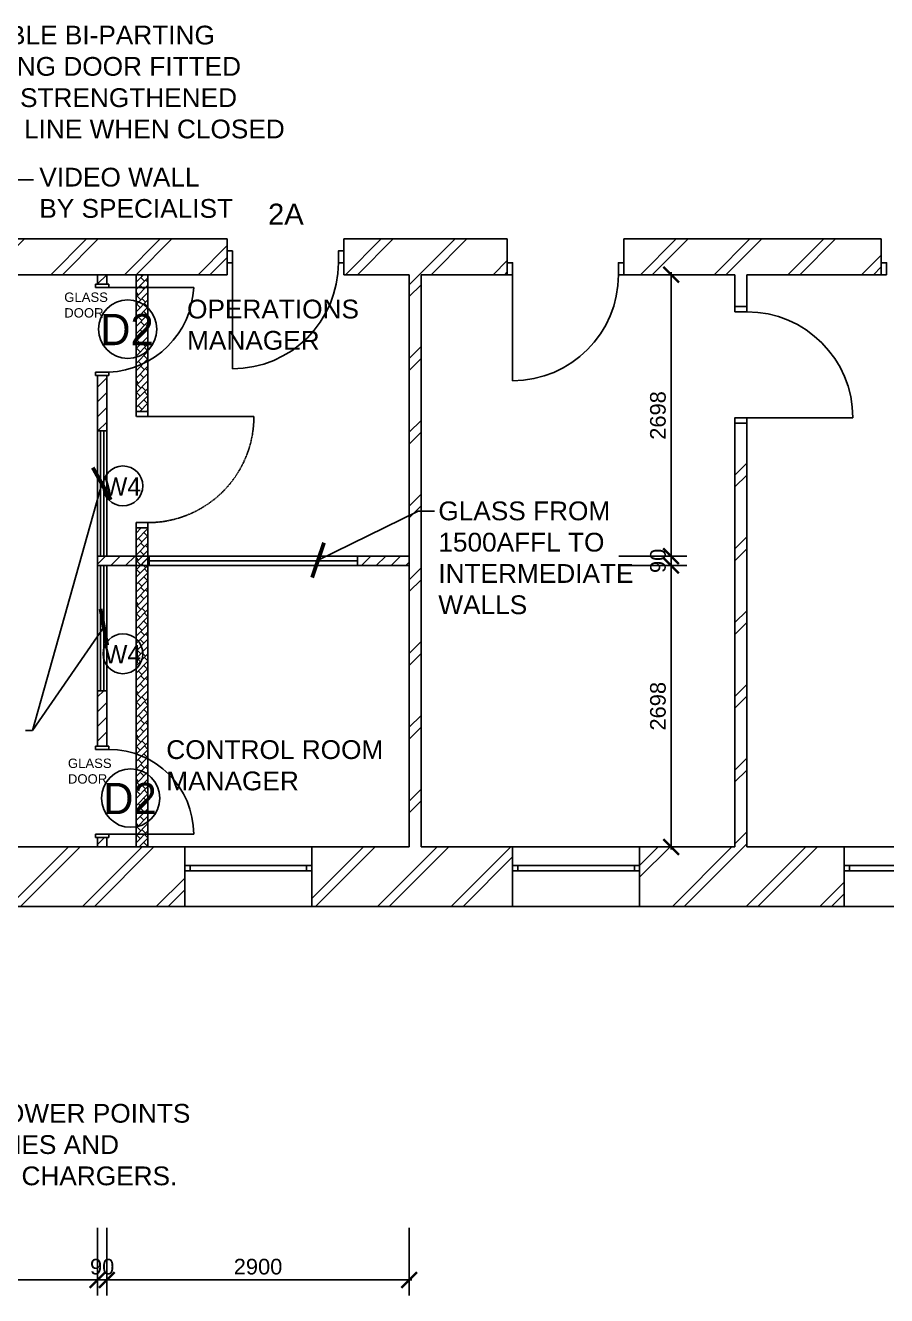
# Model space of a CAD drawing. Header units: millimetres. Extents: x -242071 to 82444, y -53139 to 112036.
# Drawn here: x 16749 to 25009, y -40937 to -28758 of the extents above; entities that cross this region are included whole.
import ezdxf

# ---------------------------------------------------------------- set-up
doc = ezdxf.new("R2010")
doc.units = ezdxf.units.MM
doc.header["$PDSIZE"] = 1
doc.linetypes.add('PCENTRE2', pattern=[28.575, 19.05, -3.175, 3.175, -3.175])
doc.linetypes.add('PDASHED2', pattern=[9.525, 6.35, -3.175])
for name, color, linetype in [('Demolition', 1, 'Continuous'), ('Dimensions_General_Layout', 1, 'Continuous'), ('Hatch_Builders_work', 1, 'Continuous'), ('Hatch_Demolition', 1, 'Continuous'), ('Hatch_Partition_layout', 1, 'Continuous'), ('Internal_partitions', 2, 'Continuous'), ('Office Number', 2, 'Continuous'), ('Text_Builders_work', 1, 'Continuous'), ('Text_Furniture_and_fixtures', 1, 'Continuous'), ('Text_Partition_layout', 1, 'Continuous'), ('Text_Room_names_brickwork', 1, 'Continuous'), ('Walls_brick_block_etc', 3, 'Continuous'), ('Windows_and_doors_to_brickwork', 1, 'Continuous'), ('Windows_and_doors_to_partitions', 1, 'Continuous')]:
    doc.layers.add(name, color=color, linetype=linetype)
doc.styles.add('Text_Style_1', font='Freehand')
doc.styles.add('Text_Style_3_d7b89161-017f-4e9d-a07b-0b1ab719bac5', font='freehand')
doc.styles.add('Text_Style_5', font='arial.ttf')
doc.dimstyles.new('$DIM_Caddie', dxfattribs={"dimscale": 100, "dimtxt": 2.5, "dimasz": 3, "dimexe": 3, "dimexo": 0, "dimgap": 1, "dimtad": 1, "dimdec": 0, "dimzin": 0, "dimdsep": 46, "dimtxsty": 'Text_Style_3_d7b89161-017f-4e9d-a07b-0b1ab719bac5', "dimblk": 'ARCHTICK', "dimblk1": 'ARCHTICK', "dimblk2": 'ARCHTICK', "dimcen": 0.4, "dimclrd": 1, "dimclre": 1, "dimclrt": 2, "dimadec": 0, "dimazin": 0, "dimtfac": 0.5, "dimtdec": 0, "dimtix": 1, "dimtmove": 0, "dimatfit": 2, "dimldrblk": 'ARCHTICK', "dimfxl": 7, "dimfxlon": 1, "dimtfillclr": 1, "dimtolj": 1, "dimtzin": 0, "dimlwd": -3, "dimlwe": -3, "dimarcsym": 1})
pattern_1 = [(45, (-0.009, -8654.9), (-353.5534, 353.5534), []), (45, (-56.6, -8598.35), (-353.5534, 353.5534), [])]
pattern_2 = [(45, (-0.009, -8654.92), (-70.71068, 70.71068), [])]
pattern_3 = [(45, (-0.009, -8654.92), (-35.35534, 35.35534), []), (135, (-0.009, -8654.92), (-176.7767, -35.35534), [50, -50]), (135, (-22.99, -8607.19), (-123.74369, 17.67767), [50, -50])]

# ---------------------------------------------------------------- blocks, each defined once
blk = doc.blocks.new('_ArchTick')
at = {"color": 0, "linetype": 'ByBlock', "const_width": 0.15}
blk.add_lwpolyline([(-0.5, -0.5), (0.5, 0.5)], dxfattribs=at)
blk = doc.blocks.new('*D62')
at = {"layer": 'Defpoints', "color": 0}
for p in [(20430, -33937), (22942, -33937), (20430, -36635)]:
    blk.add_point(p, dxfattribs=at)
at = {"layer": 'Dimensions_General_Layout', "color": 1, "linetype": 'Continuous', "lineweight": -3}
for p, q in [((22442, -33937), (23092, -33937)), ((22942, -36660), (22942, -33912)), ((22442, -36635), (23092, -36635))]:
    blk.add_line(p, q, dxfattribs=at)
at = {"layer": 'Dimensions_General_Layout', "color": 1, "lineweight": -3, "xscale": 150, "yscale": 150, "zscale": 150}
for p, rotation in [((22942, -33937), 90), ((22942, -36635), 270)]:
    blk.add_blockref('_ArchTick', p, dxfattribs=dict(at, rotation=rotation))
at = {"layer": 'Dimensions_General_Layout', "color": 1, "linetype": 'Continuous', "lineweight": -3, "insert": (22816, -35286), "char_height": 150, "attachment_point": 5, "rotation": 90, "style": 'Text_Style_5'}
blk.add_mtext('\\A1;2698', dxfattribs=at)
blk = doc.blocks.new('_Open90')
at = {"color": 0, "linetype": 'ByBlock', "lineweight": -2}
for p, q in [((0, 0), (-1, 0)), ((-0.5, 0.5), (0, 0)), ((0, 0), (-0.5, -0.5))]:
    blk.add_line(p, q, dxfattribs=at)
blk = doc.blocks.new('*D63')
at = {"layer": 'Defpoints', "color": 0}
for p in [(20430, -33847), (22942, -33847), (20430, -33937)]:
    blk.add_point(p, dxfattribs=at)
at = {"layer": 'Dimensions_General_Layout', "color": 1, "linetype": 'Continuous', "lineweight": -3}
for p, q in [((22442, -33847), (23092, -33847)), ((22942, -33962), (22942, -33822)), ((22442, -33937), (23092, -33937))]:
    blk.add_line(p, q, dxfattribs=at)
at = {"layer": 'Dimensions_General_Layout', "color": 1, "lineweight": -3, "xscale": 150, "yscale": 150, "zscale": 150}
for p, rotation in [((22942, -33847), 270), ((22942, -33937), 90)]:
    blk.add_blockref('_ArchTick', p, dxfattribs=dict(at, rotation=rotation))
at = {"layer": 'Dimensions_General_Layout', "color": 1, "linetype": 'Continuous', "lineweight": -3, "insert": (22816, -33892), "char_height": 150, "attachment_point": 5, "rotation": 90, "style": 'Text_Style_5'}
blk.add_mtext('\\A1;90', dxfattribs=at)
blk = doc.blocks.new('*D64')
at = {"layer": 'Defpoints', "color": 0}
for p in [(20430, -31149), (22942, -31149), (20430, -33847)]:
    blk.add_point(p, dxfattribs=at)
at = {"layer": 'Dimensions_General_Layout', "color": 1, "linetype": 'Continuous', "lineweight": -3}
for p, q in [((22442, -31149), (23092, -31149)), ((22942, -33872), (22942, -31124)), ((22442, -33847), (23092, -33847))]:
    blk.add_line(p, q, dxfattribs=at)
at = {"layer": 'Dimensions_General_Layout', "color": 1, "lineweight": -3, "xscale": 150, "yscale": 150, "zscale": 150}
for p, rotation in [((22942, -31149), 90), ((22942, -33847), 270)]:
    blk.add_blockref('_ArchTick', p, dxfattribs=dict(at, rotation=rotation))
at = {"layer": 'Dimensions_General_Layout', "color": 1, "linetype": 'Continuous', "lineweight": -3, "insert": (22816, -32498), "char_height": 150, "attachment_point": 5, "rotation": 90, "style": 'Text_Style_5'}
blk.add_mtext('\\A1;2698', dxfattribs=at)
blk = doc.blocks.new('*D68')
at = {"layer": 'Defpoints', "color": 0}
for p in [(13517, -36349), (17440, -36635), (17440, -40787)]:
    blk.add_point(p, dxfattribs=at)
at = {"layer": 'Dimensions_General_Layout', "color": 1, "linetype": 'Continuous', "lineweight": -3}
for p, q in [((13517, -40287), (13517, -40937)), ((17440, -40287), (17440, -40937)), ((13492, -40787), (17465, -40787))]:
    blk.add_line(p, q, dxfattribs=at)
at = {"layer": 'Dimensions_General_Layout', "color": 1, "lineweight": -3, "xscale": 150, "yscale": 150, "zscale": 150, "rotation": 180}
blk.add_blockref('_ArchTick', (13517, -40787), dxfattribs=at)
at = {"layer": 'Dimensions_General_Layout', "color": 1, "lineweight": -3, "xscale": 150, "yscale": 150, "zscale": 150}
blk.add_blockref('_ArchTick', (17440, -40787), dxfattribs=at)
at = {"layer": 'Dimensions_General_Layout', "color": 1, "linetype": 'Continuous', "lineweight": -3, "insert": (15478, -40660), "char_height": 150, "attachment_point": 5, "style": 'Text_Style_5'}
blk.add_mtext('\\A1;3923', dxfattribs=at)
blk = doc.blocks.new('*D69')
at = {"layer": 'Defpoints', "color": 0}
for p in [(17440, -36635), (17530, -36635), (17530, -40787)]:
    blk.add_point(p, dxfattribs=at)
at = {"layer": 'Dimensions_General_Layout', "color": 1, "linetype": 'Continuous', "lineweight": -3}
for p, q in [((17440, -40287), (17440, -40937)), ((17530, -40287), (17530, -40937)), ((17415, -40787), (17555, -40787))]:
    blk.add_line(p, q, dxfattribs=at)
at = {"layer": 'Dimensions_General_Layout', "color": 1, "lineweight": -3, "xscale": 150, "yscale": 150, "zscale": 150}
blk.add_blockref('_ArchTick', (17440, -40787), dxfattribs=at)
at = {"layer": 'Dimensions_General_Layout', "color": 1, "lineweight": -3, "xscale": 150, "yscale": 150, "zscale": 150, "rotation": 180}
blk.add_blockref('_ArchTick', (17530, -40787), dxfattribs=at)
at = {"layer": 'Dimensions_General_Layout', "color": 1, "linetype": 'Continuous', "lineweight": -3, "insert": (17485, -40660), "char_height": 150, "attachment_point": 5, "style": 'Text_Style_5'}
blk.add_mtext('\\A1;90', dxfattribs=at)
blk = doc.blocks.new('*D70')
at = {"layer": 'Defpoints', "color": 0}
for p in [(17530, -36635), (20430, -36635), (20430, -40787)]:
    blk.add_point(p, dxfattribs=at)
at = {"layer": 'Dimensions_General_Layout', "color": 1, "linetype": 'Continuous', "lineweight": -3}
for p, q in [((17530, -40287), (17530, -40937)), ((20430, -40287), (20430, -40937)), ((17505, -40787), (20455, -40787))]:
    blk.add_line(p, q, dxfattribs=at)
at = {"layer": 'Dimensions_General_Layout', "color": 1, "lineweight": -3, "xscale": 150, "yscale": 150, "zscale": 150, "rotation": 180}
blk.add_blockref('_ArchTick', (17530, -40787), dxfattribs=at)
at = {"layer": 'Dimensions_General_Layout', "color": 1, "lineweight": -3, "xscale": 150, "yscale": 150, "zscale": 150}
blk.add_blockref('_ArchTick', (20430, -40787), dxfattribs=at)
at = {"layer": 'Dimensions_General_Layout', "color": 1, "linetype": 'Continuous', "lineweight": -3, "insert": (18980, -40660), "char_height": 150, "attachment_point": 5, "style": 'Text_Style_5'}
blk.add_mtext('\\A1;2900', dxfattribs=at)

msp = doc.modelspace()

# ---------------------------------------------------------------- hatches: boundary and pattern name
at = {"layer": 'Hatch_Builders_work', "linetype": 'Continuous', "lineweight": -3}
h = msp.add_hatch(dxfattribs=at)
h.set_pattern_fill('BRICKPLAN', color=1, scale=500, angle=45, style=0)
h.set_pattern_definition(pattern_1)
h.paths.add_polyline_path([(15877.4, -31148.6), (18684.1, -31148.6), (18684.1, -30805.7), (15877.4, -30805.7)])
h = msp.add_hatch(dxfattribs=at)
h.set_pattern_fill('BRICKPLAN', color=1, scale=500, angle=45, style=0)
h.set_pattern_definition(pattern_1)
h.paths.add_polyline_path([(19801.7, -31148.6), (19801.7, -30805.7), (21370.2, -30805.7), (21370.2, -31148.6), (20544.1, -31148.6), (20544.1, -36635), (21421, -36635), (21421, -37206.5), (19496.9, -37206.5), (19496.9, -36635), (20429.8, -36635), (20429.8, -31148.6)])
h = msp.add_hatch(dxfattribs=at)
h.set_pattern_fill('BRICKPLAN', color=1, scale=500, angle=45, style=0)
h.set_pattern_definition(pattern_1)
h.paths.add_polyline_path([(22487.8, -31148.6), (22487.8, -30805.7), (24957.9, -30805.7), (24957.9, -31148.6), (23668.9, -31148.6), (23668.9, -31453.4), (23554.6, -31453.4), (23554.6, -31148.6)])
h = msp.add_hatch(dxfattribs=at)
h.set_pattern_fill('BRICKPLAN', color=1, scale=500, angle=45, style=0)
h.set_pattern_definition(pattern_1)
h.paths.add_polyline_path([(22640.2, -37206.5), (22640.2, -36635), (23554.6, -36635), (23554.6, -32571), (23668.9, -32571), (23668.9, -36635), (24602.3, -36635), (24602.3, -37206.5)])
h = msp.add_hatch(dxfattribs=at)
h.set_pattern_fill('BRICKPLAN', color=1, scale=500, angle=45, style=0)
h.set_pattern_definition(pattern_1)
h.paths.add_polyline_path([(16334.6, -37206.5), (18277.7, -37206.5), (18277.7, -36635), (16334.6, -36635)])
at = {"layer": 'Hatch_Demolition', "linetype": 'Continuous', "lineweight": -3}
h = msp.add_hatch(dxfattribs=at)
h.set_pattern_fill('BRICK-ENGBND', color=8, scale=50, angle=45)
h.set_pattern_definition(pattern_3)
h.paths.add_polyline_path([(17924.1, -32458.6), (17924.1, -31148.6), (17809.8, -31148.6), (17809.8, -32458.6)])
h = msp.add_hatch(dxfattribs=at)
h.set_pattern_fill('BRICK-ENGBND', color=8, scale=50, angle=45)
h.set_pattern_definition(pattern_3)
h.paths.add_polyline_path([(17924.1, -36635), (17924.1, -33576.2), (17809.8, -33576.2), (17809.8, -36635)])
at = {"layer": 'Hatch_Partition_layout', "linetype": 'Continuous', "lineweight": -3}
h = msp.add_hatch(dxfattribs=at)
h.set_pattern_fill('_USER', color=1, scale=100, angle=45, pattern_type=0)
h.set_pattern_definition(pattern_2)
h.paths.add_polyline_path([(17529.8, -31238.6), (17529.8, -31148.6), (17439.8, -31148.6), (17439.8, -31238.6)])
h = msp.add_hatch(dxfattribs=at)
h.set_pattern_fill('_USER', color=1, scale=100, angle=45, pattern_type=0)
h.set_pattern_definition(pattern_2)
h.paths.add_polyline_path([(17529.8, -32646.8), (17529.8, -32115.6), (17439.8, -32115.6), (17439.8, -32646.8)])
h = msp.add_hatch(dxfattribs=at)
h.set_pattern_fill('_USER', color=1, scale=100, angle=45, pattern_type=0)
h.set_pattern_definition(pattern_2)
h.paths.add_polyline_path([(17934.8, -33936.8), (17934.8, -33846.8), (17439.8, -33846.8), (17439.8, -33936.8)])
h = msp.add_hatch(dxfattribs=at)
h.set_pattern_fill('_USER', color=1, scale=100, angle=45, pattern_type=0)
h.set_pattern_definition(pattern_2)
h.paths.add_polyline_path([(20429.8, -33936.8), (20429.8, -33846.8), (19934.8, -33846.8), (19934.8, -33936.8)])
h = msp.add_hatch(dxfattribs=at)
h.set_pattern_fill('_USER', color=1, scale=100, angle=45, pattern_type=0)
h.set_pattern_definition(pattern_2)
h.paths.add_polyline_path([(17529.8, -35668), (17529.8, -35136.8), (17439.8, -35136.8), (17439.8, -35668)])
h = msp.add_hatch(dxfattribs=at)
h.set_pattern_fill('_USER', color=1, scale=100, angle=45, pattern_type=0)
h.set_pattern_definition(pattern_2)
h.paths.add_polyline_path([(17529.8, -36635), (17529.8, -36545), (17439.8, -36545), (17439.8, -36635)])

# ---------------------------------------------------------------- linework, layer by layer
at = {"layer": 'Demolition', "color": 8, "linetype": 'PDASHED2'}
for p, q in [((17809.8, -31148.6), (17809.8, -32458.6)), ((17924.1, -31148.6), (17924.1, -32458.6)), ((17924.1, -32458.6), (17809.8, -32458.6)), ((17924.1, -32509.4), (18940.1, -32509.4)), ((17924.1, -33576.2), (17809.8, -33576.2)), ((17809.8, -33576.2), (17809.8, -36635)), ((17924.1, -33576.2), (17924.1, -36635))]:
    msp.add_line(p, q, dxfattribs=at)
for points in [[(17924.1, -32458.6), (17924.1, -32509.4), (17809.8, -32509.4), (17809.8, -32458.6), (17924.1, -32458.6)], [(17924.1, -33525.4), (17924.1, -33576.2), (17809.8, -33576.2), (17809.8, -33525.4), (17924.1, -33525.4)]]:
    msp.add_lwpolyline(points, dxfattribs=at)
msp.add_arc((17924.1, -32509.4), 1016, 270, 0, dxfattribs=at)
at = {"layer": 'Internal_partitions', "color": 12, "linetype": 'Continuous'}
for p, q in [((17439.8, -31148.6), (17439.8, -31238.6)), ((17529.8, -31238.6), (17529.8, -31148.6)), ((17439.8, -31238.6), (17529.8, -31238.6)), ((17439.8, -32115.6), (17529.8, -32115.6)), ((17439.8, -32115.6), (17439.8, -32646.8)), ((17529.8, -32646.8), (17529.8, -32115.6)), ((17439.8, -32646.8), (17529.8, -32646.8)), ((20429.8, -33846.8), (17439.8, -33846.8)), ((17439.8, -33846.8), (17439.8, -33936.8)), ((17439.8, -33936.8), (20429.8, -33936.8)), ((17439.8, -35136.8), (17439.8, -35668)), ((17439.8, -35136.8), (17529.8, -35136.8)), ((17529.8, -35668), (17529.8, -35136.8)), ((17439.8, -35668), (17529.8, -35668)), ((17439.8, -36545), (17439.8, -36635)), ((17439.8, -36545), (17529.8, -36545)), ((17529.8, -36635), (17529.8, -36545))]:
    msp.add_line(p, q, dxfattribs=at)
at = {"layer": 'Text_Builders_work', "color": 2, "linetype": 'Continuous', "lineweight": -3}
for centre, radius in [((17730, -31670.6), 280), ((17684.6, -33173.3), 190.9), ((17684.6, -34782.9), 190.9), ((17758.5, -36166.7), 280)]:
    msp.add_circle(centre, radius, dxfattribs=at)
at = {"layer": 'Walls_brick_block_etc', "color": 3, "linetype": 'Continuous'}
for p, q in [((15877.4, -30805.7), (18684.1, -30805.7)), ((18684.1, -31148.6), (18684.1, -30805.7)), ((19801.7, -30805.7), (21370.2, -30805.7)), ((19801.7, -31148.6), (19801.7, -30805.7)), ((21370.2, -31148.6), (21370.2, -30805.7)), ((22487.8, -31148.6), (22487.8, -30805.7)), ((22487.8, -30805.7), (24957.9, -30805.7)), ((24957.9, -31148.6), (24957.9, -30805.7)), ((12429.8, -31148.6), (18684.1, -31148.6)), ((19801.7, -31148.6), (20429.8, -31148.6)), ((20429.8, -36635), (20429.8, -31148.6)), ((20544.1, -31148.6), (20544.1, -36635)), ((20544.1, -31148.6), (21370.2, -31148.6)), ((22487.8, -31148.6), (23554.6, -31148.6)), ((23554.6, -31453.4), (23554.6, -31148.6)), ((23668.9, -31148.6), (23668.9, -31453.4)), ((23668.9, -31148.6), (24957.9, -31148.6)), ((23554.6, -31453.4), (23668.9, -31453.4)), ((23554.6, -36635), (23554.6, -32571)), ((23554.6, -32571), (23668.9, -32571)), ((23668.9, -32571), (23668.9, -36635)), ((16334.6, -36635), (18277.7, -36635)), ((18277.7, -36635), (18277.7, -37206.5)), ((19496.9, -36635), (20429.8, -36635)), ((19496.9, -36635), (19496.9, -37206.5)), ((20544.1, -36635), (21421, -36635)), ((21421, -36635), (21421, -37206.5)), ((22640.2, -36635), (23554.6, -36635)), ((22640.2, -36635), (22640.2, -37206.5)), ((24602.3, -36635), (23668.9, -36635)), ((24602.3, -36635), (24602.3, -37206.5)), ((16334.6, -37206.5), (18277.7, -37206.5)), ((19496.9, -37206.5), (21421, -37206.5)), ((22640.2, -37206.5), (24602.3, -37206.5))]:
    msp.add_line(p, q, dxfattribs=at)
at = {"layer": 'Windows_and_doors_to_brickwork', "color": 2, "linetype": 'Continuous'}
for p, q in [((18734.9, -31034.3), (18734.9, -32050.3)), ((21421, -31148.6), (21421, -32164.6)), ((23668.9, -32520.2), (24684.9, -32520.2))]:
    msp.add_line(p, q, dxfattribs=at)
at = {"layer": 'Windows_and_doors_to_brickwork', "color": 1, "linetype": 'Continuous'}
for p, q in [((19496.9, -36812.8), (18277.7, -36812.8)), ((19496.9, -36863.6), (18277.7, -36863.6)), ((18328.5, -36812.8), (18328.5, -36863.6)), ((19446.1, -36812.8), (19446.1, -36863.6)), ((22640.2, -36812.8), (21421, -36812.8)), ((22640.2, -36863.6), (21421, -36863.6)), ((21471.8, -36812.8), (21471.8, -36863.6)), ((22589.4, -36812.8), (22589.4, -36863.6)), ((25821.5, -36812.8), (24602.3, -36812.8)), ((25821.5, -36863.6), (24602.3, -36863.6)), ((24653.1, -36812.8), (24653.1, -36863.6))]:
    msp.add_line(p, q, dxfattribs=at)
at = {"layer": 'Windows_and_doors_to_brickwork', "color": 2, "linetype": 'Continuous'}
for points in [[(18684.1, -31034.3), (18734.9, -31034.3), (18734.9, -30920), (18684.1, -30920), (18684.1, -31034.3)], [(19750.9, -31034.3), (19801.7, -31034.3), (19801.7, -30920), (19750.9, -30920), (19750.9, -31034.3)], [(21370.2, -31148.6), (21421, -31148.6), (21421, -31034.3), (21370.2, -31034.3), (21370.2, -31148.6)], [(22437, -31148.6), (22487.8, -31148.6), (22487.8, -31034.3), (22437, -31034.3), (22437, -31148.6)], [(25008.7, -31148.6), (24957.9, -31148.6), (24957.9, -31034.3), (25008.7, -31034.3), (25008.7, -31148.6)], [(23668.9, -31504.2), (23668.9, -31453.4), (23554.6, -31453.4), (23554.6, -31504.2), (23668.9, -31504.2)], [(23668.9, -32571), (23668.9, -32520.2), (23554.6, -32520.2), (23554.6, -32571), (23668.9, -32571)]]:
    msp.add_lwpolyline(points, dxfattribs=at)
at = {"layer": 'Windows_and_doors_to_brickwork', "color": 1, "linetype": 'Continuous'}
for points in [[(18277.7, -36635), (19496.9, -36635), (19496.9, -37206.5), (18277.7, -37206.5), (18277.7, -36635)], [(21421, -36635), (22640.2, -36635), (22640.2, -37206.5), (21421, -37206.5), (21421, -36635)], [(24602.3, -36635), (25821.5, -36635), (25821.5, -37206.5), (24602.3, -37206.5), (24602.3, -36635)]]:
    msp.add_lwpolyline(points, dxfattribs=at)
at = {"layer": 'Windows_and_doors_to_brickwork', "color": 2, "linetype": 'Continuous'}
for centre, start, end in [((18734.9, -31034.3), 270, 0), ((21421, -31148.6), 270, 0), ((23668.9, -32520.2), 0, 90)]:
    msp.add_arc(centre, 1016, start, end, dxfattribs=at)
at = {"layer": 'Windows_and_doors_to_partitions', "color": 12, "linetype": 'Continuous'}
for p, q in [((17419.8, -31238.6), (17419.8, -31270.6)), ((17439.8, -31238.6), (17419.8, -31238.6)), ((17419.8, -31270.6), (17549.8, -31270.6)), ((17529.8, -31238.6), (17549.8, -31238.6)), ((17549.8, -31238.6), (17549.8, -31270.6)), ((17549.8, -31270.6), (18362.8, -31270.6)), ((17419.8, -32115.6), (17419.8, -32083.6)), ((17419.8, -32083.6), (17549.8, -32083.6)), ((17439.8, -32115.6), (17419.8, -32115.6)), ((17529.8, -32115.6), (17549.8, -32115.6)), ((17549.8, -32115.6), (17549.8, -32083.6)), ((17439.8, -32646.8), (17439.8, -33846.8)), ((17469.8, -32646.8), (17469.8, -33846.8)), ((17499.8, -32646.8), (17499.8, -33846.8)), ((17529.8, -32646.8), (17529.8, -33846.8)), ((17439.8, -33936.8), (17439.8, -35136.8)), ((17469.8, -33936.8), (17469.8, -35136.8)), ((17499.8, -33936.8), (17499.8, -35136.8)), ((17529.8, -33936.8), (17529.8, -35136.8)), ((17419.8, -35668), (17419.8, -35700)), ((17439.8, -35668), (17419.8, -35668)), ((17529.8, -35668), (17549.8, -35668)), ((17549.8, -35668), (17549.8, -35700)), ((17419.8, -35700), (17549.8, -35700)), ((17419.8, -36545), (17419.8, -36513)), ((17419.8, -36513), (17549.8, -36513)), ((17549.8, -36545), (17549.8, -36513)), ((17549.8, -36513), (18362.8, -36513)), ((17439.8, -36545), (17419.8, -36545)), ((17529.8, -36545), (17549.8, -36545))]:
    msp.add_line(p, q, dxfattribs=at)
at = {"layer": 'Windows_and_doors_to_partitions', "color": 12, "linetype": 'PCENTRE2'}
for p, q in [((17934.8, -33846.8), (17934.8, -33936.8)), ((19934.8, -33936.8), (19934.8, -33846.8)), ((19934.8, -33891.8), (17934.8, -33891.8))]:
    msp.add_line(p, q, dxfattribs=at)
at = {"layer": 'Windows_and_doors_to_partitions', "color": 12, "linetype": 'Continuous', "lineweight": -3}
msp.add_arc((17510.7, -31231.5), 853, 272.62775, 357.37225, dxfattribs=at)
at = {"layer": 'Windows_and_doors_to_partitions', "color": 12, "linetype": 'Continuous'}
msp.add_arc((17549.8, -36513), 813, 0, 90, dxfattribs=at)

# ---------------------------------------------------------------- texts
at = {"layer": 'Hatch_Partition_layout', "color": 1, "char_height": 90, "width": 1538.995, "attachment_point": 1, "style": 'Text_Style_5'}
for insert in [(17121.2, -31319.2), (17156.4, -35788)]:
    msp.add_mtext('GLASS \\PDOOR', dxfattribs=dict(at, insert=insert))
at = {"layer": 'Office Number', "color": 1, "linetype": 'Continuous', "insert": (19247.2, -30567.4), "char_height": 200, "attachment_point": 5, "style": 'Text_Style_5'}
msp.add_mtext('2A', dxfattribs=at)
at = {"layer": 'Text_Builders_work', "color": 1, "char_height": 180, "attachment_point": 1, "style": 'Text_Style_5'}
for s, insert, width in [('REPLACE EXISTING DOOR WITH DOUBLE BI-PARTING NATURAL ANODISED ALUMINUM SLIDING DOOR FITTED WITH INTRUDERPRUFE ® GLASS AND STRENGTHENED IRONMONGERY TO ACT AS SECURITY LINE WHEN CLOSED', (12000, -28760.9), 7436.548), ('COUNTER 900 AFFL WITH POWER POINTS FOR WALKIE-TALKIE, TORCHES AND MOBILE SECURITY DEVICES CHARGERS. CUPBOARDS BELOW', (13176.4, -39098.7), 5281.398)]:
    msp.add_mtext(s, dxfattribs=dict(at, insert=insert, width=width))
at = {"layer": 'Text_Builders_work', "color": 3, "linetype": 'Continuous', "lineweight": -3, "style": 'Text_Style_1'}
for s, insert, char_height, attachment_point in [('D2', (17723.1, -31674.4), 300, 5), ('W4', (17681.3, -33090.8), 175, 2), ('W4', (17681.3, -34700.4), 175, 2), ('D2', (17751.6, -36170.5), 300, 5)]:
    msp.add_mtext(s, dxfattribs=dict(at, insert=insert, char_height=char_height, attachment_point=attachment_point))
at = {"layer": 'Text_Furniture_and_fixtures', "color": 1, "insert": (16882.1, -30123), "char_height": 180, "attachment_point": 1, "style": 'Text_Style_5'}
msp.add_mtext('VIDEO WALL\\PBY SPECIALIST', dxfattribs=at)
at = {"layer": 'Text_Partition_layout', "color": 1, "linetype": 'Continuous', "insert": (20709.3, -33322.9), "char_height": 180, "width": 2589.317, "attachment_point": 1, "style": 'Text_Style_5'}
msp.add_mtext('GLASS FROM 1500AFFL TO INTERMEDIATE WALLS', dxfattribs=at)
at = {"layer": 'Text_Room_names_brickwork', "color": 1, "char_height": 180, "attachment_point": 1, "style": 'Text_Style_5'}
for s, insert in [('OPERATIONS\\PMANAGER', (18299.6, -31387.7)), ('CONTROL ROOM\\PMANAGER', (18100.1, -35612))]:
    msp.add_mtext(s, dxfattribs=dict(at, insert=insert))

# ---------------------------------------------------------------- dimensions: what is measured, and where the dimension line sits
at = {"layer": 'Dimensions_General_Layout', "color": 1, "linetype": 'Continuous', "lineweight": -3}
for base, p1, p2, picture, middle in [((22942.2, -31148.6), (20429.8, -33846.8), (20429.8, -31148.6), '*D64', (22815.7, -32497.7)), ((22942.2, -33846.8), (20429.8, -33936.8), (20429.8, -33846.8), '*D63', (22815.7, -33891.8)), ((22942.2, -33936.8), (20429.8, -36635), (20429.8, -33936.8), '*D62', (22815.7, -35285.9))]:
    dim = msp.add_linear_dim(base=base, p1=p1, p2=p2, angle=90, dimstyle='$DIM_Caddie', override={"dimscale": 50, "dimtxt": 3, "dimasz": 3, "dimexe": 3, "dimexo": 5, "dimgap": 1, "dimtad": 1, "dimjust": 0, "dimtih": 0, "dimtoh": 0, "dimdec": 0, "dimlfac": 1, "dimrnd": 0, "dimzin": 12, "dimdsep": 46, "dimlunit": 2, "dimpost": '', "dimtxsty": 'Text_Style_5', "dimblk": 'ArchTick', "dimblk1": 'ArchTick', "dimblk2": 'ArchTick', "dimsah": 0, "dimtsz": 0, "dimcen": 1, "dimdle": 0.5, "dimse1": 0, "dimse2": 0, "dimsd1": 0, "dimsd2": 0, "dimclrd": 1, "dimclre": 1, "dimclrt": 1, "dimaunit": 0, "dimadec": 0, "dimazin": 0, "dimtol": 0, "dimlim": 0, "dimtp": 0, "dimtm": 0, "dimtfac": 1, "dimtdec": 0, "dimtix": 1, "dimtofl": 1, "dimtmove": 0, "dimatfit": 0, "dimldrblk": 'Open90', "dimfxl": 10, "dimfxlon": 1, "dimtvp": 0, "dimtfill": 0, "dimtfillclr": 1, "dimfrac": 0, "dimtolj": 1, "dimtzin": 0, "dimlwd": 65533, "dimlwe": 65533, "dimarcsym": 1}, dxfattribs=at)
    dim.commit()
    dim.dimension.update_dxf_attribs({"geometry": picture, "text_midpoint": middle})
for base, p1, p2, picture, middle in [((17439.8, -40786.6), (13516.8, -36348.9), (17439.8, -36635), '*D68', (15478.3, -40660.1)), ((17529.8, -40786.6), (17439.8, -36635), (17529.8, -36635), '*D69', (17484.8, -40660.1)), ((20429.8, -40786.6), (17529.8, -36635), (20429.8, -36635), '*D70', (18979.8, -40660.1))]:
    dim = msp.add_linear_dim(base=base, p1=p1, p2=p2, dimstyle='$DIM_Caddie', override={"dimscale": 50, "dimtxt": 3, "dimasz": 3, "dimexe": 3, "dimexo": 5, "dimgap": 1, "dimtad": 1, "dimjust": 0, "dimtih": 0, "dimtoh": 0, "dimdec": 0, "dimlfac": 1, "dimrnd": 0, "dimzin": 12, "dimdsep": 46, "dimlunit": 2, "dimpost": '', "dimtxsty": 'Text_Style_5', "dimblk": 'ArchTick', "dimblk1": 'ArchTick', "dimblk2": 'ArchTick', "dimsah": 0, "dimtsz": 0, "dimcen": 1, "dimdle": 0.5, "dimse1": 0, "dimse2": 0, "dimsd1": 0, "dimsd2": 0, "dimclrd": 1, "dimclre": 1, "dimclrt": 1, "dimaunit": 0, "dimadec": 0, "dimazin": 0, "dimtol": 0, "dimlim": 0, "dimtp": 0, "dimtm": 0, "dimtfac": 1, "dimtdec": 0, "dimtix": 1, "dimtofl": 1, "dimtmove": 0, "dimatfit": 0, "dimldrblk": 'Open90', "dimfxl": 10, "dimfxlon": 1, "dimtvp": 0, "dimtfill": 0, "dimtfillclr": 1, "dimfrac": 0, "dimtolj": 1, "dimtzin": 0, "dimlwd": 65533, "dimlwe": 65533, "dimarcsym": 1}, dxfattribs=at)
    dim.commit()
    dim.dimension.update_dxf_attribs({"geometry": picture, "text_midpoint": middle})

# ---------------------------------------------------------------- leaders
at = {"layer": 'Text_Furniture_and_fixtures', "color": 12}
msp.add_leader([(13970, -31962.7), (16599.6, -30238), (16827.3, -30238)], dimstyle='$DIM_Caddie', override={"dimscale": 50, "dimasz": 5, "dimclrd": 1}, dxfattribs=at)
at = {"layer": 'Text_Partition_layout', "color": 12}
for points in [[(17481.5, -33152.1), (16815.4, -35518.2), (16750.2, -35518.2)], [(19555.7, -33885.1), (20516.5, -33414.4), (20671.7, -33414.4)], [(17501.3, -34527), (16815.4, -35518.2), (16750.2, -35518.2)]]:
    msp.add_leader(points, dimstyle='$DIM_Caddie', override={"dimscale": 50, "dimasz": 5, "dimclrd": 1}, dxfattribs=at)

doc.saveas('drawing.dxf')
